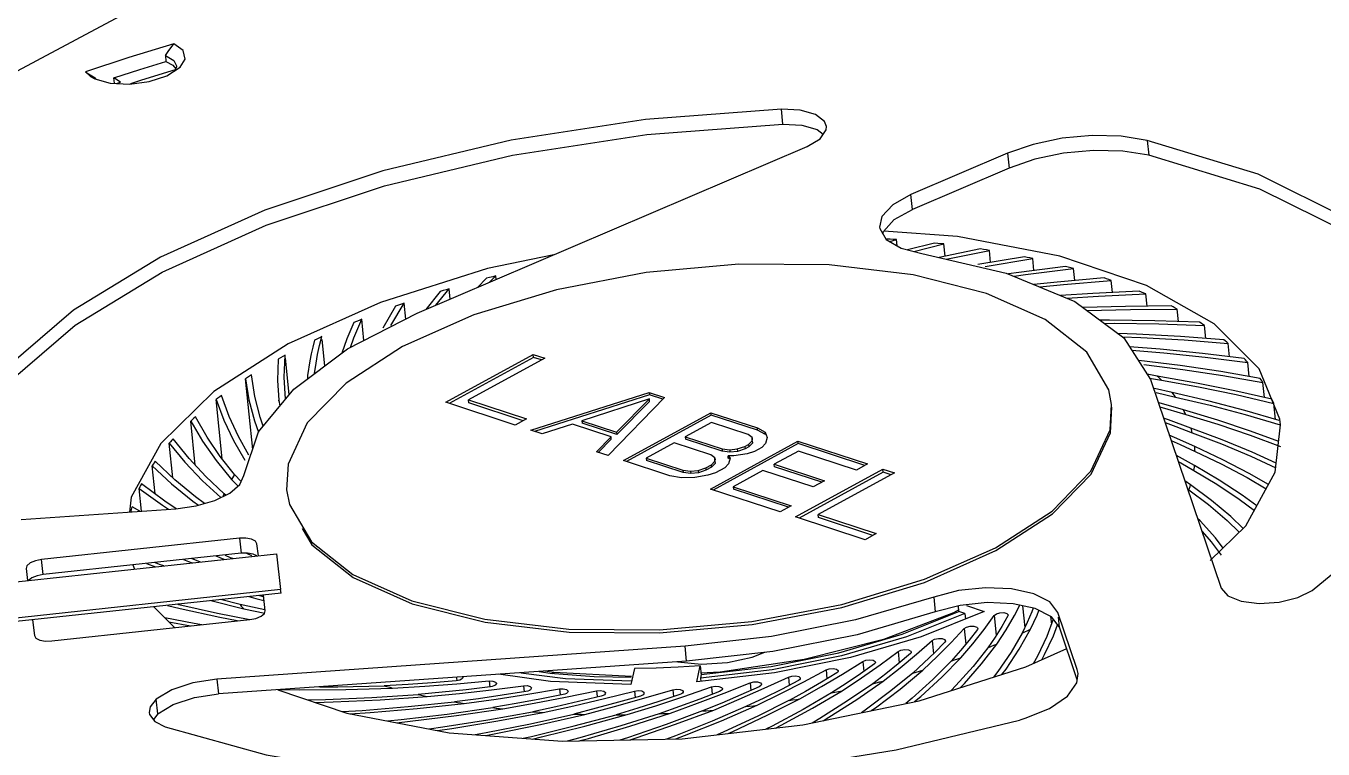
# Model space of a CAD drawing. Header units: millimetres. Extents: x 0 to 594, y 0 to 420.
# Drawn here: x 283.9 to 323, y 172.05 to 193.84 of the extents above; entities that cross this region are included whole.
import ezdxf

# ---------------------------------------------------------------- set-up
doc = ezdxf.new("R2010")
doc.units = ezdxf.units.MM
doc.header["$LTSCALE"] = 32.67
doc.layers.add('ASSEM_MEM', color=7, linetype='CONTINUOUS')

msp = doc.modelspace()

# ---------------------------------------------------------------- linework, layer by layer
at = {"layer": 'ASSEM_MEM', "color": 7, "linetype": 'CONTINUOUS'}
for p, q in [((275.888, 188.34), (301.32, 201.933)), ((288.357, 193.303), (287.005, 192.889)), ((287.005, 192.889), (285.695, 192.452)), ((288.106, 192.951), (288.125, 192.772)), ((288.125, 192.772), (288.329, 192.662)), ((288.557, 192.592), (288.708, 192.838)), ((285.695, 192.452), (285.85, 192.313)), ((288.154, 192.335), (288.557, 192.592)), ((288.329, 192.662), (288.421, 192.551)), ((285.85, 192.313), (285.978, 192.245)), ((285.891, 192.334), (285.989, 192.275)), ((285.978, 192.245), (286.444, 192.116)), ((286.021, 192.233), (285.989, 192.275)), ((286.444, 192.116), (287.022, 192.089)), ((286.753, 192.145), (286.555, 192.28)), ((286.573, 192.11), (286.555, 192.28)), ((286.638, 192.107), (286.753, 192.145)), ((307.243, 191.301), (306.673, 191.332)), ((306.719, 190.883), (306.673, 191.332)), ((306.719, 190.883), (307.289, 190.853)), ((307.289, 190.853), (307.747, 190.723)), ((307.452, 190.211), (307.84, 190.442)), ((307.747, 190.723), (307.936, 190.579)), ((295.7, 185.184), (307.452, 190.211)), ((313.492, 190.006), (310.577, 188.759)), ((313.492, 190.006), (313.538, 189.557)), ((321.044, 189.371), (317.703, 190.392)), ((317.703, 190.392), (317.749, 189.944)), ((313.538, 189.557), (310.623, 188.31)), ((310.623, 188.31), (310.577, 188.759)), ((310.076, 188.003), (310.623, 188.31)), ((309.63, 187.777), (309.636, 187.735)), ((309.636, 187.735), (309.836, 187.407)), ((309.75, 187.65), (310.076, 188.003)), ((311.98, 187.492), (309.759, 187.66)), ((309.733, 187.576), (309.75, 187.65)), ((309.945, 187.343), (310.142, 187.4)), ((310.161, 187.217), (310.142, 187.4)), ((311.292, 187.299), (310.472, 187.096)), ((310.664, 187.046), (311.571, 187.269)), ((311.609, 186.9), (311.571, 187.269)), ((315.066, 186.905), (311.98, 187.492)), ((299.815, 186.944), (297.814, 186.527)), ((310.909, 186.982), (313.452, 186.395)), ((312.676, 187.12), (311.426, 186.863)), ((311.641, 186.813), (312.943, 187.078)), ((313.996, 186.884), (312.597, 186.652)), ((312.981, 186.715), (312.943, 187.078)), ((317.682, 186.018), (315.066, 186.905)), ((297.814, 186.527), (294.595, 185.511)), ((312.815, 186.596), (314.248, 186.83)), ((315.239, 186.591), (313.829, 186.413)), ((314.032, 186.348), (315.476, 186.527)), ((314.285, 186.47), (314.248, 186.83)), ((315.513, 186.167), (315.476, 186.527)), ((297.785, 186.235), (297.515, 185.961)), ((297.879, 186.26), (297.785, 186.235)), ((297.876, 186.115), (298.068, 186.308)), ((298.079, 186.202), (298.068, 186.308)), ((313.452, 186.395), (315.522, 185.532)), ((313.829, 186.413), (313.518, 186.368)), ((313.685, 186.298), (314.032, 186.348)), ((315.172, 186.047), (316.617, 186.17)), ((316.654, 185.808), (316.617, 186.17)), ((296.384, 185.837), (295.959, 185.295)), ((296.262, 185.425), (296.657, 185.92)), ((296.689, 185.607), (296.657, 185.92)), ((299.895, 185.89), (297.402, 185.135)), ((314.628, 184.99), (312.855, 185.781)), ((314.463, 185.974), (315.172, 186.047)), ((316.228, 185.697), (317.661, 185.763)), ((317.699, 185.396), (317.661, 185.763)), ((319.713, 184.868), (317.682, 186.018)), ((294.595, 185.511), (291.812, 184.261)), ((295.047, 185.391), (294.657, 184.736)), ((294.899, 184.812), (295.306, 185.483)), ((295.355, 185.008), (295.306, 185.483)), ((315.275, 185.635), (316.228, 185.697)), ((315.522, 185.532), (316.997, 184.44)), ((293.594, 184.108), (295.7, 185.184)), ((293.786, 184.439), (294.026, 185.001)), ((294.092, 184.362), (294.026, 185.001)), ((297.402, 185.135), (295.256, 184.183)), ((315.876, 184.006), (314.628, 184.99)), ((315.881, 185.266), (317.191, 185.3)), ((317.191, 185.3), (318.602, 185.309)), ((318.64, 184.933), (318.602, 185.309)), ((317.379, 184.554), (316.817, 184.573)), ((318.053, 184.859), (319.43, 184.811)), ((319.47, 184.424), (319.43, 184.811)), ((321.071, 183.506), (319.713, 184.868)), ((291.812, 184.261), (289.572, 182.826)), ((292.696, 183.94), (292.756, 184.207)), ((292.756, 184.207), (292.826, 184.478)), ((292.917, 183.601), (292.835, 184.394)), ((295.256, 184.183), (293.556, 183.079)), ((293.685, 184.154), (293.786, 184.439)), ((316.997, 184.44), (317.797, 183.183)), ((318.092, 184.096), (317.169, 184.168)), ((318.809, 184.378), (320.141, 184.274)), ((320.183, 183.871), (320.141, 184.274)), ((291.689, 183.254), (291.717, 183.918)), ((291.84, 182.732), (291.727, 183.826)), ((291.974, 182.896), (293.594, 184.108)), ((292.647, 183.678), (292.696, 183.94)), ((296.555, 182.502), (299.191, 183.944)), ((299.2, 183.854), (296.663, 182.466)), ((299.541, 183.83), (297.241, 182.571)), ((299.191, 183.944), (299.541, 183.83)), ((299.2, 183.854), (299.191, 183.944)), ((299.442, 183.775), (299.2, 183.854)), ((316.539, 182.879), (315.876, 184.006)), ((318.697, 183.604), (317.448, 183.76)), ((319.451, 183.86), (320.728, 183.701)), ((292.603, 183.366), (292.647, 183.678)), ((320.772, 183.277), (320.728, 183.701)), ((321.696, 181.992), (321.071, 183.506)), ((290.739, 181.079), (290.519, 183.204)), ((291.724, 182.59), (291.689, 183.254)), ((293.556, 183.079), (292.385, 181.876)), ((318.004, 183.29), (317.694, 183.344)), ((317.766, 183.23), (318.13, 183.164)), ((317.797, 183.183), (319.933, 176.898)), ((319.19, 183.081), (318.004, 183.29)), ((319.975, 183.31), (321.187, 183.098)), ((321.234, 182.646), (321.187, 183.098)), ((289.572, 182.826), (287.967, 181.263)), ((289.822, 180.793), (289.637, 182.579)), ((290.918, 181.605), (291.974, 182.896)), ((299.118, 181.662), (302.687, 182.798)), ((302.694, 182.727), (299.233, 181.624)), ((302.695, 182.599), (300.656, 181.943)), ((303.153, 182.646), (301.448, 180.898)), ((301.705, 181.599), (302.695, 182.599)), ((302.687, 182.798), (303.153, 182.646)), ((302.687, 182.798), (302.694, 182.727)), ((303.101, 182.593), (302.694, 182.727)), ((302.703, 182.528), (302.695, 182.599)), ((316.627, 182.438), (316.539, 182.879)), ((318.453, 182.791), (317.917, 182.915)), ((317.968, 182.798), (318.551, 182.659)), ((319.567, 182.532), (318.453, 182.791)), ((320.376, 182.732), (321.515, 182.468)), ((291.528, 182.531), (291.526, 182.559)), ((291.526, 182.559), (291.553, 182.381)), ((298.652, 181.814), (296.555, 182.502)), ((297.241, 182.571), (298.988, 181.999)), ((297.25, 182.482), (297.241, 182.571)), ((298.889, 181.944), (297.25, 182.482)), ((302.703, 182.528), (301.712, 181.527)), ((301.914, 180.745), (304.551, 182.187)), ((304.551, 182.187), (305.949, 181.729)), ((304.558, 182.116), (304.551, 182.187)), ((318.075, 182.364), (318.319, 182.294)), ((318.319, 182.294), (318.862, 182.13)), ((319.825, 181.96), (318.792, 182.268)), ((321.565, 181.981), (321.515, 182.468)), ((289.008, 180.608), (288.871, 181.931)), ((290.791, 181.941), (290.915, 181.598)), ((292.385, 181.876), (291.806, 180.637)), ((298.988, 181.999), (298.652, 181.814)), ((300.374, 181.839), (299.467, 181.547)), ((301.539, 181.457), (300.374, 181.839)), ((300.656, 181.943), (301.705, 181.599)), ((300.656, 181.943), (300.664, 181.871)), ((301.712, 181.527), (300.664, 181.871)), ((304.558, 182.116), (302.001, 180.717)), ((304.564, 181.889), (303.778, 181.459)), ((305.956, 181.657), (304.558, 182.116)), ((305.671, 181.526), (304.564, 181.889)), ((318.237, 181.886), (318.56, 181.77)), ((320.652, 182.13), (321.707, 181.816)), ((321.561, 180.391), (321.719, 181.819)), ((321.719, 181.819), (321.696, 181.992)), ((290.473, 180.295), (290.918, 181.605)), ((299.467, 181.547), (299.118, 181.662)), ((301.099, 181.012), (301.539, 181.457)), ((301.546, 181.385), (301.539, 181.457)), ((301.705, 181.599), (301.712, 181.527)), ((303.778, 181.459), (304.885, 181.096)), ((303.778, 181.459), (303.786, 181.387)), ((305.789, 181.438), (305.671, 181.526)), ((305.789, 181.438), (305.797, 181.366)), ((305.794, 181.338), (305.789, 181.438)), ((305.949, 181.729), (306.184, 181.603)), ((305.956, 181.657), (305.949, 181.729)), ((306.192, 181.531), (305.956, 181.657)), ((306.184, 181.603), (306.249, 181.435)), ((306.192, 181.531), (306.184, 181.603)), ((306.249, 181.435), (306.199, 181.255)), ((318.56, 181.77), (319.058, 181.582)), ((319.962, 181.371), (319.019, 181.724)), ((320.801, 181.51), (321.72, 181.165)), ((287.967, 181.263), (287.077, 179.646)), ((288.333, 180.222), (288.225, 181.265)), ((290.157, 181.351), (290.504, 180.754)), ((301.448, 180.898), (301.099, 181.012)), ((301.546, 181.385), (301.158, 180.993)), ((303.442, 181.275), (302.6, 180.815)), ((304.549, 180.912), (303.442, 181.275)), ((304.893, 181.025), (303.786, 181.387)), ((304.536, 179.886), (307.172, 181.328)), ((307.18, 181.256), (304.622, 179.857)), ((304.885, 181.096), (305.116, 181.07)), ((304.885, 181.096), (304.893, 181.025)), ((305.124, 180.998), (304.893, 181.025)), ((305.116, 181.07), (305.345, 181.093)), ((305.116, 181.07), (305.124, 180.998)), ((305.352, 181.021), (305.124, 180.998)), ((305.345, 181.093), (305.571, 181.166)), ((305.345, 181.093), (305.352, 181.021)), ((305.579, 181.094), (305.352, 181.021)), ((305.571, 181.166), (305.684, 181.227)), ((305.571, 181.166), (305.579, 181.094)), ((305.691, 181.156), (305.579, 181.094)), ((305.859, 181.018), (305.638, 180.948)), ((305.684, 181.227), (305.794, 181.338)), ((305.684, 181.227), (305.691, 181.156)), ((305.801, 181.267), (305.691, 181.156)), ((305.794, 181.338), (305.801, 181.267)), ((306.084, 181.141), (305.86, 181.018)), ((306.199, 181.255), (306.085, 181.14)), ((307.185, 181.03), (306.456, 180.631)), ((307.172, 181.328), (309.27, 180.641)), ((307.18, 181.256), (307.172, 181.328)), ((309.19, 180.597), (307.18, 181.256)), ((308.933, 180.457), (307.185, 181.03)), ((318.42, 181.35), (318.691, 181.229)), ((318.691, 181.229), (319.14, 181.018)), ((319.977, 180.769), (319.13, 181.165)), ((289.634, 180.748), (290.101, 180.177)), ((291.806, 180.637), (291.76, 179.865)), ((303.312, 180.287), (301.914, 180.745)), ((302.6, 180.815), (303.707, 180.452)), ((302.6, 180.815), (302.608, 180.743)), ((303.715, 180.38), (302.608, 180.743)), ((304.667, 180.824), (304.549, 180.912)), ((304.562, 180.614), (304.672, 180.725)), ((304.679, 180.653), (304.569, 180.542)), ((304.667, 180.824), (304.675, 180.752)), ((304.672, 180.725), (304.667, 180.824)), ((304.672, 180.725), (304.679, 180.653)), ((305.077, 180.641), (304.967, 180.53)), ((305.239, 180.882), (305.067, 180.89)), ((305.067, 180.89), (305.127, 180.821)), ((305.074, 180.818), (305.067, 180.89)), ((305.096, 180.793), (305.074, 180.818)), ((305.127, 180.821), (305.077, 180.641)), ((305.638, 180.948), (305.239, 180.882)), ((306.456, 180.631), (307.971, 180.134)), ((306.463, 180.559), (306.456, 180.631)), ((309.27, 180.641), (308.933, 180.457)), ((318.635, 180.717), (318.709, 180.676)), ((318.709, 180.676), (319.106, 180.445)), ((287.706, 180.588), (288.295, 180.047)), ((287.794, 179.738), (287.706, 180.588)), ((290.392, 180.113), (290.194, 180.327)), ((303.66, 180.222), (303.312, 180.287)), ((304.061, 180.238), (303.66, 180.222)), ((303.707, 180.452), (303.938, 180.425)), ((303.707, 180.452), (303.715, 180.38)), ((303.945, 180.354), (303.715, 180.38)), ((303.938, 180.425), (304.167, 180.448)), ((303.938, 180.425), (303.945, 180.354)), ((304.174, 180.377), (303.945, 180.354)), ((304.46, 180.303), (304.061, 180.238)), ((304.167, 180.448), (304.393, 180.521)), ((304.167, 180.448), (304.174, 180.377)), ((304.401, 180.45), (304.174, 180.377)), ((304.393, 180.521), (304.562, 180.614)), ((304.393, 180.521), (304.401, 180.45)), ((304.569, 180.542), (304.401, 180.45)), ((304.687, 180.376), (304.46, 180.303)), ((304.569, 180.542), (304.562, 180.614)), ((304.967, 180.53), (304.687, 180.376)), ((306.119, 180.446), (305.222, 179.955)), ((307.634, 179.95), (306.119, 180.446)), ((307.891, 180.091), (306.463, 180.559)), ((307.099, 179.046), (309.736, 180.488)), ((309.745, 180.398), (307.207, 179.01)), ((310.085, 180.373), (307.785, 179.115)), ((309.736, 180.488), (310.085, 180.373)), ((309.745, 180.398), (309.736, 180.488)), ((309.986, 180.319), (309.745, 180.398)), ((314.831, 179.223), (316.003, 180.426)), ((314.844, 179.136), (316.013, 180.339)), ((319.869, 180.157), (319.126, 180.593)), ((320.672, 178.774), (321.561, 180.391)), ((287.317, 179.905), (288.017, 179.398)), ((287.388, 179.22), (287.317, 179.905)), ((288.093, 179.518), (287.384, 180.04)), ((288.295, 180.047), (288.938, 179.522)), ((290.131, 180.227), (290.101, 180.177)), ((290.101, 180.177), (290.296, 179.974)), ((291.76, 179.865), (291.849, 179.423)), ((306.633, 179.198), (304.536, 179.886)), ((305.222, 179.955), (306.97, 179.383)), ((305.222, 179.955), (305.229, 179.884)), ((306.89, 179.339), (305.229, 179.884)), ((307.971, 180.134), (307.634, 179.95)), ((319.006, 180.014), (318.832, 180.138)), ((319.64, 179.543), (319.006, 180.014)), ((287.077, 179.646), (287.027, 179.194)), ((288.432, 179.294), (288.093, 179.518)), ((288.938, 179.522), (289.107, 179.398)), ((289.285, 179.449), (289.018, 179.647)), ((289.928, 179.701), (289.874, 179.746)), ((283.756, 178.964), (288.421, 179.292)), ((287.061, 179.22), (287.097, 179.199)), ((287.337, 179.216), (287.101, 179.355)), ((288.017, 179.398), (288.203, 179.277)), ((291.849, 179.423), (292.511, 178.296)), ((306.97, 179.383), (306.633, 179.198)), ((307.785, 179.115), (309.533, 178.542)), ((307.794, 179.026), (307.785, 179.115)), ((313.131, 178.119), (314.831, 179.223)), ((313.14, 178.03), (314.844, 179.136)), ((292.231, 178.699), (292.521, 178.206)), ((309.196, 178.358), (307.099, 179.046)), ((309.434, 178.488), (307.794, 179.026)), ((319.6, 177.73), (320.672, 178.774)), ((290.343, 178.401), (284.378, 177.76)), ((290.343, 178.401), (290.39, 177.953)), ((292.511, 178.296), (293.76, 177.313)), ((309.533, 178.542), (309.196, 178.358)), ((319.354, 178.603), (319.625, 178.295)), ((319.625, 178.295), (319.925, 177.896)), ((280.341, 176.738), (291.451, 177.932)), ((290.39, 177.953), (284.424, 177.312)), ((290.073, 177.818), (289.917, 177.884)), ((290.549, 177.956), (290.699, 177.885)), ((290.913, 177.874), (290.867, 178.24)), ((291.451, 177.932), (291.581, 176.858)), ((292.521, 178.206), (293.77, 177.223)), ((284.378, 177.76), (284.193, 177.724)), ((284.424, 177.312), (284.378, 177.76)), ((287.125, 177.602), (287.178, 177.473)), ((287.534, 177.646), (287.808, 177.541)), ((289.166, 177.687), (288.897, 177.792)), ((289.624, 177.873), (289.866, 177.774)), ((290.14, 177.791), (290.073, 177.818)), ((283.908, 177.492), (283.953, 177.127)), ((291.581, 176.858), (280.47, 175.664)), ((291.592, 176.75), (280.483, 175.556)), ((291.592, 176.75), (291.581, 176.858)), ((287.759, 176.338), (288.387, 175.709)), ((289.476, 176.523), (290.471, 176.276)), ((290.358, 176.405), (289.77, 176.554)), ((290.96, 176.279), (290.358, 176.405)), ((290.618, 176.645), (290.837, 176.588)), ((290.837, 176.588), (291.071, 176.531)), ((291.057, 176.643), (290.92, 176.678)), ((291.119, 176.22), (291.06, 176.693)), ((311.264, 176.632), (311.31, 176.184)), ((312.026, 176.193), (312.008, 176.363)), ((312.256, 176.374), (312.787, 176.194)), ((313.943, 176.368), (314.01, 175.713)), ((284.1, 175.945), (284.159, 175.472)), ((284.683, 175.311), (290.649, 175.952)), ((290.471, 176.276), (291.104, 176.147)), ((291.106, 176.25), (290.96, 176.279)), ((291.093, 176.136), (291.119, 176.22)), ((297.739, 175.963), (300.27, 175.664)), ((311.86, 176.157), (309.75, 175.357)), ((310.312, 175.509), (312.026, 176.193)), ((312.205, 176.132), (310.446, 175.429)), ((312.003, 176.235), (311.86, 176.157)), ((312.205, 176.132), (312.026, 176.193)), ((312.205, 176.132), (312.222, 175.967)), ((313.09, 176.081), (313.151, 175.488)), ((313.507, 176.091), (313.503, 176.069)), ((314.182, 175.66), (314.38, 176.091)), ((314.38, 176.091), (314.434, 176.229)), ((314.868, 175.963), (314.671, 175.442)), ((314.786, 176.049), (314.81, 175.811)), ((315.591, 174.452), (315.007, 176.17)), ((315.054, 175.721), (315.022, 176.025)), ((288.21, 175.886), (288.867, 175.761)), ((297.747, 175.873), (300.277, 175.575)), ((312.183, 175.684), (312.232, 175.212)), ((313.167, 175.215), (313.448, 175.644)), ((313.927, 175.542), (313.596, 174.974)), ((313.842, 175.058), (314.182, 175.66)), ((314.871, 175.46), (314.997, 175.794)), ((315.593, 174.136), (315.054, 175.721)), ((303.77, 175.152), (289.661, 174.16)), ((303.817, 174.704), (303.77, 175.152)), ((310.446, 175.429), (308.487, 174.859)), ((311.214, 175.319), (311.255, 174.924)), ((311.602, 175.274), (311.294, 174.961)), ((312.083, 174.804), (312.445, 175.227)), ((312.707, 174.618), (313.167, 175.215)), ((308.487, 174.859), (306.394, 174.439)), ((310.192, 174.988), (310.228, 174.647)), ((310.563, 174.927), (310.198, 174.622)), ((310.939, 174.431), (311.379, 174.846)), ((311.506, 174.218), (312.083, 174.804)), ((312.894, 175.105), (312.45, 174.542)), ((313.444, 174.459), (313.842, 175.058)), ((314.043, 174.526), (315.272, 175.078)), ((303.817, 174.704), (289.707, 173.712)), ((299.376, 174.391), (299.765, 174.333)), ((299.814, 174.358), (299.541, 174.403)), ((302.246, 174.48), (302.14, 173.994)), ((303.547, 174.678), (304.268, 174.607)), ((304.228, 174.563), (303.565, 174.518)), ((304.123, 174.076), (304.228, 174.563)), ((304.228, 174.563), (304.256, 174.294)), ((306.394, 174.439), (304.232, 174.183)), ((304.256, 174.294), (306.361, 174.544)), ((308.02, 174.438), (308.048, 174.167)), ((308.385, 174.423), (308.389, 174.409)), ((309.475, 174.616), (309.056, 174.323)), ((309.125, 174.693), (309.156, 174.393)), ((309.498, 174.694), (309.507, 174.672)), ((309.743, 174.099), (310.257, 174.502)), ((310.25, 173.86), (310.939, 174.431)), ((310.824, 173.51), (314.043, 174.526)), ((311.793, 174.704), (311.239, 174.151)), ((312.19, 174.027), (312.707, 174.618)), ((313.32, 174.297), (313.444, 174.459)), ((315.619, 174.329), (315.591, 174.452)), ((289.661, 174.16), (289.707, 173.712)), ((295.421, 174.002), (294.697, 173.961)), ((296.885, 174.2), (296.895, 174.107)), ((297.864, 174.105), (297.884, 173.92)), ((299.714, 174.087), (298.149, 174.305)), ((298.82, 174.352), (300.162, 174.179)), ((302.14, 173.994), (299.714, 174.087)), ((299.831, 174.326), (299.765, 174.333)), ((302.153, 174.242), (299.814, 174.358)), ((300.162, 174.179), (302.145, 174.104)), ((306.468, 174.349), (304.123, 174.076)), ((304.256, 174.294), (304.232, 174.183)), ((304.232, 174.183), (304.242, 174.089)), ((305.733, 174.05), (305.757, 173.819)), ((306.074, 174.008), (306.074, 174.007)), ((307.188, 174.116), (306.672, 173.851)), ((306.886, 174.223), (306.912, 173.974)), ((307.241, 174.194), (307.242, 174.187)), ((308.347, 174.346), (307.878, 174.065)), ((308.505, 173.811), (309.09, 174.198)), ((309.427, 174.021), (308.667, 173.501)), ((308.947, 173.548), (309.743, 174.099)), ((310.635, 174.342), (309.975, 173.803)), ((310.875, 173.639), (311.506, 174.218)), ((312.069, 173.903), (312.19, 174.027)), ((315.581, 174.051), (315.619, 174.329)), ((291.493, 173.837), (293.573, 173.132)), ((293.543, 173.849), (294.955, 173.887)), ((294.329, 173.606), (295.724, 173.693)), ((294.583, 173.538), (296, 173.632)), ((294.955, 173.887), (295.924, 173.948)), ((296.45, 173.763), (295.724, 173.693)), ((296.001, 173.632), (296.97, 173.729)), ((298.904, 173.961), (298.923, 173.778)), ((299.141, 173.892), (299.115, 173.841)), ((299.986, 173.862), (300.005, 173.681)), ((300.242, 173.796), (300.224, 173.753)), ((301.103, 173.808), (301.121, 173.632)), ((301.337, 173.574), (302.244, 173.8)), ((301.377, 173.745), (301.366, 173.711)), ((302.423, 173.646), (301.762, 173.46)), ((302.244, 173.8), (302.265, 173.602)), ((302.529, 173.581), (303.403, 173.838)), ((302.536, 173.741), (302.531, 173.715)), ((302.889, 173.357), (303.736, 173.635)), ((303.615, 173.694), (302.983, 173.486)), ((303.403, 173.838), (303.425, 173.632)), ((303.712, 173.784), (303.71, 173.767)), ((303.736, 173.635), (304.569, 173.922)), ((304.813, 173.79), (304.215, 173.56)), ((304.569, 173.922), (304.592, 173.705)), ((304.894, 173.873), (304.894, 173.864)), ((306.007, 173.931), (305.447, 173.682)), ((305.941, 173.374), (306.654, 173.721)), ((307.234, 173.569), (307.886, 173.937)), ((308.18, 173.744), (307.325, 173.248)), ((307.609, 173.283), (308.505, 173.811)), ((309.509, 173.298), (310.25, 173.86)), ((310.686, 173.481), (310.875, 173.639)), ((287.875, 173.109), (287.829, 173.558)), ((294.284, 173.154), (295.7, 173.276)), ((295.7, 173.276), (297.111, 173.424)), ((296.598, 173.108), (297.973, 173.3)), ((297.54, 173.569), (296.819, 173.473)), ((296.884, 173.063), (298.279, 173.264)), ((297.111, 173.424), (298.074, 173.558)), ((298.683, 173.424), (297.973, 173.3)), ((298.279, 173.264), (299.227, 173.434)), ((299.871, 173.327), (299.177, 173.178)), ((299.494, 173.155), (300.42, 173.359)), ((300.42, 173.359), (301.337, 173.574)), ((302.028, 173.089), (302.889, 173.357)), ((304.298, 173.199), (303.203, 172.796)), ((303.328, 173.133), (304.145, 173.43)), ((303.483, 172.798), (304.636, 173.228)), ((305.605, 173.331), (304.583, 172.894)), ((304.636, 173.228), (305.403, 173.552)), ((304.866, 172.907), (305.941, 173.374)), ((306.902, 173.514), (305.96, 173.045)), ((306.245, 173.07), (307.234, 173.569)), ((306.667, 172.77), (307.609, 173.283)), ((307.321, 172.779), (310.824, 173.51)), ((308.103, 173.008), (308.947, 173.548)), ((309.381, 173.209), (309.509, 173.298)), ((287.617, 173.156), (287.631, 173.092)), ((287.631, 173.092), (287.79, 172.883)), ((287.875, 173.109), (287.744, 172.943)), ((287.79, 172.883), (288.099, 172.723)), ((293.573, 173.132), (296.659, 172.545)), ((293.669, 173.113), (294.284, 173.154)), ((294.8, 172.898), (295.214, 172.941)), ((295.076, 172.846), (295.48, 172.888)), ((295.214, 172.941), (296.598, 173.108)), ((295.48, 172.888), (296.884, 173.063)), ((296.465, 172.717), (297.828, 172.935)), ((296.745, 172.676), (298.127, 172.903)), ((297.828, 172.935), (299.176, 173.178)), ((298.127, 172.903), (299.494, 173.154)), ((299.109, 172.815), (300.421, 173.106)), ((299.418, 172.795), (300.747, 173.096)), ((300.431, 172.749), (301.696, 173.086)), ((300.749, 172.742), (302.028, 173.089)), ((302.992, 173.117), (301.833, 172.752)), ((302.107, 172.743), (303.328, 173.133)), ((303.753, 172.459), (304.866, 172.907)), ((305.213, 172.586), (306.245, 173.07)), ((307.932, 172.907), (308.103, 173.008)), ((296.059, 172.659), (296.465, 172.717)), ((296.305, 172.613), (296.745, 172.676)), ((296.659, 172.545), (300.08, 172.286)), ((297.761, 172.462), (298.07, 172.519)), ((298.07, 172.519), (299.418, 172.795)), ((298.886, 172.377), (299.143, 172.434)), ((299.143, 172.434), (300.431, 172.749)), ((299.168, 172.355), (299.444, 172.418)), ((299.444, 172.418), (300.749, 172.742)), ((301.833, 172.752), (300.598, 172.392)), ((300.857, 172.374), (302.107, 172.743)), ((303.203, 172.796), (302.031, 172.395)), ((302.297, 172.388), (303.483, 172.798)), ((303.492, 172.361), (303.753, 172.459)), ((303.687, 172.365), (307.321, 172.779)), ((305.066, 172.522), (305.213, 172.586)), ((306.501, 172.686), (306.667, 172.77)), ((300.08, 172.286), (303.687, 172.365)), ((300.598, 172.392), (300.215, 172.289)), ((300.573, 172.297), (300.857, 172.374)), ((302.031, 172.395), (301.808, 172.324)), ((302.119, 172.331), (302.297, 172.388))]:
    msp.add_line(p, q, dxfattribs=at)
for points in [[(288.106, 192.951), (288.19, 193.068), (288.357, 193.303)], [(288.708, 192.838), (288.645, 193.095), (288.357, 193.303)], [(286.555, 192.28), (287.335, 192.531), (288.125, 192.772)], [(288.106, 192.951), (288.358, 192.798), (288.443, 192.632)], [(285.695, 192.452), (285.793, 192.393), (285.891, 192.334)], [(288.405, 192.516), (287.384, 192.201), (287.056, 192.093)], [(288.443, 192.632), (288.444, 192.603), (288.392, 192.486)], [(287.022, 192.089), (287.623, 192.165), (288.154, 192.335)], [(306.673, 191.332), (302.573, 191.021), (298.526, 190.395), (294.66, 189.473), (291.101, 188.286), (287.961, 186.871), (285.342, 185.274), (283.328, 183.545), (281.983, 181.741), (281.35, 179.92)], [(308.033, 190.813), (307.975, 190.962), (307.701, 191.171), (307.243, 191.301)], [(281.432, 179.575), (282.029, 181.293), (283.374, 183.097), (285.389, 184.825), (288.008, 186.422), (291.147, 187.837), (294.707, 189.025), (298.572, 189.946), (302.62, 190.573), (306.719, 190.883)], [(307.84, 190.442), (308.024, 190.706), (308.033, 190.813)], [(317.703, 190.392), (316.916, 190.515), (316.037, 190.536), (315.132, 190.453), (314.261, 190.271), (313.492, 190.006)], [(317.749, 189.944), (316.963, 190.066), (316.083, 190.087), (315.179, 190.004), (314.308, 189.822), (313.538, 189.557)], [(327.019, 183.54), (326.872, 184.17), (325.749, 185.977), (323.797, 187.581), (321.09, 188.922), (317.749, 189.944)], [(327.074, 183.552), (326.825, 184.619), (325.702, 186.425), (323.75, 188.03), (321.044, 189.371)], [(310.577, 188.759), (310.028, 188.45), (309.702, 188.096), (309.63, 187.777)], [(309.836, 187.407), (310.282, 187.146), (310.909, 186.982)], [(310.142, 187.4), (310.046, 187.407), (309.949, 187.413), (309.853, 187.419)], [(311.571, 187.269), (311.478, 187.279), (311.385, 187.289), (311.292, 187.299)], [(312.943, 187.078), (312.854, 187.092), (312.765, 187.107), (312.676, 187.12)], [(314.248, 186.83), (314.164, 186.848), (314.08, 186.866), (313.996, 186.884)], [(312.855, 185.781), (310.649, 186.34), (308.118, 186.638), (305.39, 186.661), (302.602, 186.408), (299.895, 185.89)], [(315.476, 186.527), (315.397, 186.548), (315.319, 186.57), (315.239, 186.591)], [(298.068, 186.308), (297.974, 186.284), (297.879, 186.26)], [(316.398, 186.245), (314.987, 186.121), (314.287, 186.047)], [(316.617, 186.17), (316.544, 186.195), (316.471, 186.22), (316.398, 186.245)], [(296.657, 185.92), (296.566, 185.892), (296.475, 185.865), (296.384, 185.837)], [(317.462, 185.848), (316.062, 185.779), (315.086, 185.714)], [(317.661, 185.763), (317.595, 185.791), (317.529, 185.82), (317.462, 185.848)], [(295.306, 185.483), (295.219, 185.452), (295.133, 185.422), (295.047, 185.391)], [(318.424, 185.403), (317.044, 185.39), (315.762, 185.354)], [(318.602, 185.309), (318.543, 185.34), (318.484, 185.372), (318.424, 185.403)], [(294.026, 185.001), (293.944, 184.968), (293.863, 184.934), (293.782, 184.901)], [(319.275, 184.913), (317.928, 184.956), (316.564, 184.973), (316.279, 184.971)], [(293.782, 184.901), (293.578, 184.414), (293.425, 183.981)], [(316.405, 184.878), (316.713, 184.879), (318.053, 184.859)], [(320.01, 184.384), (318.705, 184.481), (317.379, 184.554)], [(319.43, 184.811), (319.379, 184.846), (319.328, 184.88), (319.275, 184.913)], [(292.599, 184.37), (292.547, 184.163), (292.501, 183.956), (292.461, 183.749)], [(292.826, 184.478), (292.75, 184.442), (292.675, 184.406), (292.599, 184.37)], [(316.952, 184.473), (317.506, 184.452), (318.809, 184.378)], [(320.141, 184.274), (320.098, 184.311), (320.054, 184.347), (320.01, 184.384)], [(291.509, 183.803), (291.49, 183.155), (291.526, 182.559)], [(291.717, 183.918), (291.647, 183.88), (291.578, 183.841), (291.509, 183.803)], [(292.461, 183.749), (292.395, 183.303), (292.386, 183.204)], [(317.234, 184.067), (318.196, 183.988), (319.451, 183.86)], [(320.622, 183.818), (319.37, 183.969), (318.092, 184.096)], [(320.728, 183.701), (320.693, 183.74), (320.658, 183.779), (320.622, 183.818)], [(317.601, 183.642), (318.778, 183.491), (319.975, 183.31)], [(321.107, 183.22), (319.917, 183.424), (318.697, 183.604)], [(290.707, 183.325), (290.644, 183.285), (290.581, 183.245), (290.519, 183.204)], [(290.519, 183.204), (290.625, 182.569), (290.791, 181.941)], [(291.057, 181.776), (290.961, 182.054), (290.806, 182.673), (290.707, 183.325)], [(318.13, 183.164), (318.089, 183.206), (318.047, 183.248), (318.004, 183.29)], [(318.13, 183.164), (319.246, 182.963), (320.376, 182.732)], [(321.46, 182.594), (320.343, 182.849), (319.19, 183.081)], [(321.187, 183.098), (321.161, 183.138), (321.134, 183.179), (321.107, 183.22)], [(289.803, 182.704), (289.747, 182.663), (289.692, 182.621), (289.637, 182.579)], [(289.637, 182.579), (289.868, 181.96), (290.157, 181.351)], [(290.625, 180.902), (290.306, 181.468), (290.03, 182.069), (289.803, 182.704)], [(318.551, 182.659), (318.519, 182.703), (318.487, 182.747), (318.453, 182.791)], [(318.552, 182.658), (319.598, 182.41), (320.652, 182.13)], [(321.515, 182.468), (321.497, 182.51), (321.479, 182.552), (321.46, 182.594)], [(322.676, 176.83), (324.956, 178.705), (326.445, 180.683), (327.076, 182.68)], [(316.003, 180.426), (316.581, 181.666), (316.627, 182.438)], [(316.013, 180.339), (316.591, 181.578), (316.637, 182.348)], [(318.792, 182.268), (318.059, 182.484), (318.032, 182.491)], [(318.862, 182.13), (318.839, 182.176), (318.816, 182.222), (318.792, 182.268)], [(321.68, 181.947), (320.643, 182.251), (319.567, 182.532)], [(289.013, 182.06), (288.965, 182.017), (288.918, 181.974), (288.871, 181.931)], [(288.871, 181.931), (289.224, 181.333), (289.634, 180.748)], [(290.194, 180.327), (289.762, 180.869), (289.366, 181.447), (289.013, 182.06)], [(319.018, 181.724), (318.344, 181.973), (318.19, 182.025)], [(318.862, 182.13), (319.831, 181.836), (320.801, 181.51)], [(321.664, 181.319), (320.816, 181.632), (319.825, 181.96)], [(319.13, 181.165), (318.52, 181.443), (318.366, 181.509)], [(319.058, 181.582), (319.046, 181.629), (319.033, 181.677), (319.018, 181.724)], [(319.058, 181.581), (319.943, 181.245), (320.821, 180.875), (321.576, 180.522)], [(288.343, 181.398), (288.303, 181.354), (288.264, 181.31), (288.225, 181.265)], [(288.225, 181.265), (288.698, 180.694), (289.227, 180.137), (289.776, 179.627)], [(289.874, 179.746), (289.331, 180.26), (288.819, 180.811), (288.343, 181.398)], [(319.14, 181.018), (319.137, 181.067), (319.134, 181.116), (319.13, 181.165)], [(319.14, 181.018), (319.933, 180.641), (320.712, 180.231), (321.288, 179.893)], [(321.591, 180.661), (320.86, 180.998), (319.962, 181.371)], [(287.799, 180.723), (287.767, 180.678), (287.736, 180.633), (287.706, 180.588)], [(289.018, 179.647), (288.393, 180.166), (287.799, 180.723)], [(319.126, 180.593), (318.585, 180.9), (318.57, 180.907)], [(321.356, 180.018), (320.775, 180.354), (319.977, 180.769)], [(288.421, 179.292), (289.035, 179.377), (289.595, 179.538), (290.048, 179.76), (290.351, 180.021), (290.473, 180.295)], [(290.194, 180.327), (290.163, 180.277), (290.131, 180.227)], [(319.106, 180.445), (319.113, 180.494), (319.12, 180.544), (319.126, 180.593)], [(319.106, 180.444), (319.801, 180.03), (320.475, 179.583), (320.93, 179.244)], [(287.384, 180.04), (287.361, 179.995), (287.339, 179.95), (287.317, 179.905)], [(318.956, 179.865), (318.974, 179.915), (318.99, 179.964), (319.006, 180.014)], [(318.956, 179.864), (319.547, 179.417), (320.111, 178.936), (320.476, 178.582)], [(321.005, 179.38), (320.561, 179.705), (319.869, 180.157)], [(289.874, 179.746), (289.852, 179.696), (289.835, 179.656)], [(320.596, 178.699), (320.221, 179.056), (319.64, 179.543)], [(287.101, 179.355), (287.087, 179.31), (287.074, 179.265), (287.061, 179.22)], [(319.99, 178.109), (319.756, 178.413), (319.292, 178.929), (319.219, 179)], [(290.867, 178.24), (290.821, 178.317), (290.702, 178.376), (290.532, 178.405), (290.343, 178.401)], [(290.865, 177.869), (290.749, 177.928), (290.578, 177.957), (290.39, 177.953)], [(305.785, 175.895), (308.493, 176.412), (310.985, 177.167), (313.131, 178.119)], [(305.79, 175.805), (308.497, 176.321), (310.989, 177.075), (313.14, 178.03)], [(284.193, 177.724), (284.034, 177.659), (283.934, 177.576), (283.908, 177.492)], [(288.06, 177.568), (287.959, 177.603), (287.782, 177.672)], [(288.655, 177.766), (288.799, 177.705), (288.915, 177.66)], [(284.424, 177.312), (284.239, 177.276), (284.08, 177.211), (283.982, 177.13)], [(293.76, 177.313), (295.532, 176.522), (297.739, 175.963)], [(293.77, 177.223), (295.541, 176.432), (297.747, 175.873)], [(315.007, 176.17), (314.764, 176.485), (314.281, 176.732), (313.612, 176.879), (312.828, 176.911), (312.013, 176.825), (311.264, 176.632)], [(319.933, 176.898), (320.133, 176.669), (320.534, 176.509), (321.075, 176.442), (321.673, 176.48), (322.235, 176.617), (322.676, 176.83)], [(288.171, 176.382), (288.556, 176.287), (289.749, 176.026), (290.267, 175.927)], [(290.648, 175.95), (289.681, 176.14), (288.511, 176.401), (288.46, 176.414)], [(290.358, 176.405), (290.395, 176.362), (290.432, 176.319), (290.471, 176.276)], [(311.264, 176.632), (308.908, 175.944), (306.373, 175.443), (303.77, 175.152)], [(312.874, 176.463), (312.059, 176.376), (311.31, 176.184)], [(314.327, 176.283), (313.658, 176.431), (312.874, 176.463)], [(313.448, 175.644), (313.702, 176.074), (313.865, 176.385)], [(289.205, 175.797), (288.974, 175.836), (288.087, 176.009)], [(290.649, 175.952), (290.834, 175.988), (290.993, 176.053), (291.093, 176.136)], [(311.31, 176.184), (308.955, 175.496), (306.42, 174.995), (303.817, 174.704)], [(312.787, 176.194), (310.886, 175.429), (308.753, 174.806), (306.468, 174.349)], [(312.445, 175.227), (312.781, 175.653), (313.09, 176.081)], [(313.503, 176.069), (313.315, 175.747), (313.112, 175.426), (312.894, 175.105)], [(313.09, 176.081), (313.152, 176.127), (313.258, 176.158), (313.374, 176.162), (313.464, 176.14)], [(313.464, 176.14), (313.493, 176.119), (313.506, 176.095), (313.507, 176.091)], [(314.267, 176.297), (314.224, 176.187), (314.083, 175.865), (313.927, 175.542)], [(315.054, 175.721), (314.81, 176.037), (314.327, 176.283)], [(300.27, 175.664), (302.997, 175.641), (305.785, 175.895)], [(300.277, 175.575), (303.003, 175.552), (305.79, 175.805)], [(311.379, 174.846), (311.793, 175.264), (312.183, 175.684)], [(312.585, 175.656), (312.336, 175.337), (312.072, 175.02), (311.793, 174.704)], [(312.183, 175.684), (312.253, 175.729), (312.363, 175.756), (312.478, 175.756), (312.561, 175.729)], [(312.561, 175.729), (312.585, 175.708), (312.593, 175.687)], [(312.593, 175.687), (312.593, 175.682), (312.585, 175.656)], [(313.927, 175.542), (314.013, 175.581), (314.098, 175.621), (314.182, 175.66)], [(284.159, 175.472), (284.206, 175.395), (284.324, 175.336), (284.494, 175.307), (284.683, 175.311)], [(309.75, 175.357), (307.364, 174.75), (304.825, 174.37), (304.24, 174.339)], [(306.361, 174.544), (308.402, 174.954), (310.312, 175.509)], [(310.257, 174.502), (310.748, 174.909), (311.214, 175.319)], [(311.214, 175.319), (311.292, 175.362), (311.405, 175.385), (311.518, 175.38), (311.594, 175.35)], [(311.594, 175.35), (311.613, 175.327), (311.617, 175.313)], [(311.617, 175.313), (311.616, 175.3), (311.602, 175.274)], [(312.894, 175.105), (312.985, 175.141), (313.076, 175.178), (313.167, 175.215)], [(314.671, 175.442), (314.391, 174.851), (314.261, 174.623)], [(314.519, 174.739), (314.607, 174.896), (314.871, 175.46)], [(304.268, 174.607), (305.047, 174.655), (305.796, 174.816), (306.171, 174.967)], [(309.09, 174.198), (309.653, 174.591), (310.192, 174.988)], [(310.192, 174.988), (310.277, 175.028), (310.393, 175.047), (310.502, 175.037), (310.57, 175.004)], [(310.585, 174.974), (310.582, 174.953), (310.563, 174.927)], [(310.57, 175.004), (310.584, 174.98), (310.585, 174.974)], [(311.294, 174.961), (310.971, 174.651), (310.635, 174.342)], [(311.793, 174.704), (311.89, 174.737), (311.987, 174.77), (312.083, 174.804)], [(313.596, 174.974), (313.197, 174.385), (313.066, 174.217)], [(303.565, 174.518), (302.903, 174.491), (302.246, 174.48)], [(306.654, 173.721), (307.347, 174.076), (308.02, 174.438)], [(307.886, 173.937), (308.516, 174.312), (309.125, 174.693)], [(308.02, 174.438), (308.116, 174.471), (308.234, 174.482), (308.334, 174.463), (308.385, 174.423)], [(308.389, 174.409), (308.389, 174.398), (308.376, 174.371), (308.347, 174.346)], [(309.125, 174.693), (309.216, 174.73), (309.333, 174.745), (309.438, 174.731), (309.498, 174.694)], [(310.198, 174.622), (309.819, 174.32), (309.427, 174.021)], [(309.507, 174.672), (309.507, 174.669), (309.499, 174.642), (309.475, 174.616)], [(310.635, 174.342), (310.737, 174.371), (310.838, 174.401), (310.939, 174.431)], [(312.45, 174.542), (311.934, 173.962), (311.787, 173.814)], [(289.661, 174.16), (288.937, 174.051), (288.299, 173.841), (287.829, 173.558)], [(296.871, 174.105), (296.146, 174.05), (295.421, 174.002)], [(295.924, 173.948), (296.894, 174.02), (297.865, 174.105)], [(297.028, 174.153), (296.984, 174.131), (296.93, 174.115), (296.871, 174.105)], [(297.075, 174.22), (297.073, 174.202), (297.028, 174.153)], [(297.865, 174.105), (297.974, 174.102), (298.057, 174.072), (298.083, 174.034)], [(298.083, 174.034), (298.082, 174.024), (298.046, 173.974)], [(299.831, 174.326), (301.032, 174.238), (302.145, 174.214)], [(304.145, 173.43), (304.947, 173.736), (305.733, 174.05)], [(305.403, 173.552), (306.154, 173.883), (306.886, 174.223)], [(305.733, 174.05), (305.838, 174.077), (305.954, 174.078), (306.041, 174.051), (306.074, 174.008)], [(306.074, 174.007), (306.068, 173.98), (306.044, 173.954), (306.007, 173.931)], [(306.886, 174.223), (306.988, 174.253), (307.105, 174.259), (307.199, 174.236), (307.241, 174.194)], [(307.878, 174.065), (307.396, 173.787), (306.903, 173.514)], [(307.242, 174.187), (307.24, 174.168), (307.221, 174.141), (307.188, 174.116)], [(309.056, 174.323), (308.624, 174.032), (308.18, 173.744)], [(309.427, 174.021), (309.533, 174.047), (309.638, 174.073), (309.743, 174.099)], [(311.239, 174.151), (310.611, 173.583), (310.42, 173.425)], [(314.018, 172.978), (314.754, 173.277), (315.293, 173.646), (315.581, 174.051)], [(287.875, 173.109), (288.345, 173.393), (288.984, 173.603), (289.707, 173.712)], [(291.585, 173.844), (292.137, 173.837), (293.543, 173.849)], [(292.392, 173.532), (292.935, 173.546), (294.329, 173.606)], [(292.748, 173.925), (293.308, 173.928), (294.697, 173.961)], [(294.697, 173.961), (294.783, 173.936), (294.869, 173.912), (294.955, 173.887)], [(295.724, 173.693), (295.816, 173.673), (295.908, 173.652), (296.001, 173.632)], [(297.898, 173.922), (297.174, 173.839), (296.45, 173.763)], [(296.97, 173.729), (297.938, 173.839), (298.904, 173.961)], [(298.975, 173.783), (298.259, 173.673), (297.54, 173.569)], [(298.046, 173.974), (298.007, 173.952), (297.955, 173.933), (297.898, 173.922)], [(298.074, 173.558), (299.032, 173.704), (299.986, 173.862)], [(300.094, 173.691), (299.391, 173.554), (298.683, 173.424)], [(298.904, 173.961), (299.016, 173.963), (299.105, 173.937), (299.141, 173.892)], [(299.115, 173.841), (299.079, 173.817), (299.03, 173.797), (298.975, 173.783)], [(299.227, 173.434), (300.168, 173.616), (301.103, 173.808)], [(301.246, 173.645), (300.561, 173.483), (299.871, 173.327)], [(299.986, 173.862), (300.099, 173.868), (300.195, 173.846), (300.241, 173.803), (300.242, 173.796)], [(300.224, 173.753), (300.193, 173.728), (300.147, 173.706), (300.094, 173.691)], [(301.103, 173.808), (301.216, 173.819), (301.317, 173.801), (301.372, 173.761), (301.377, 173.745)], [(301.366, 173.711), (301.339, 173.685), (301.297, 173.662), (301.246, 173.645)], [(302.244, 173.8), (302.357, 173.815), (302.463, 173.802), (302.527, 173.765), (302.536, 173.741)], [(302.531, 173.715), (302.509, 173.689), (302.471, 173.665), (302.423, 173.646)], [(303.403, 173.838), (303.514, 173.857), (303.624, 173.849), (303.696, 173.815), (303.712, 173.784)], [(303.71, 173.767), (303.693, 173.74), (303.66, 173.715), (303.615, 173.694)], [(305.447, 173.682), (304.878, 173.438), (304.298, 173.199)], [(304.569, 173.922), (304.677, 173.945), (304.791, 173.941), (304.871, 173.91), (304.894, 173.873)], [(304.894, 173.864), (304.882, 173.838), (304.854, 173.812), (304.813, 173.79)], [(306.672, 173.851), (306.144, 173.589), (305.605, 173.332)], [(308.18, 173.744), (308.288, 173.766), (308.397, 173.788), (308.505, 173.811)], [(309.975, 173.803), (309.24, 173.252), (309.088, 173.148)], [(287.829, 173.558), (287.646, 173.326), (287.617, 173.156)], [(292.617, 173.456), (293.166, 173.471), (294.583, 173.538)], [(293.431, 173.179), (294.034, 173.218), (295.428, 173.332), (296.819, 173.473)], [(296.819, 173.473), (296.916, 173.456), (297.014, 173.44), (297.111, 173.424)], [(297.973, 173.3), (298.075, 173.288), (298.177, 173.276), (298.279, 173.264)], [(301.762, 173.46), (301.094, 173.28), (300.421, 173.106)], [(300.747, 173.096), (301.644, 173.333), (302.529, 173.581)], [(302.983, 173.486), (302.343, 173.283), (301.696, 173.086)], [(304.215, 173.56), (303.607, 173.336), (302.992, 173.117)], [(304.298, 173.199), (304.411, 173.208), (304.523, 173.218), (304.636, 173.228)], [(305.605, 173.332), (305.717, 173.345), (305.829, 173.359), (305.941, 173.374)], [(307.325, 173.248), (306.393, 172.745), (306.208, 172.653)], [(306.903, 173.514), (307.013, 173.532), (307.124, 173.55), (307.234, 173.569)], [(308.667, 173.501), (307.83, 172.972), (307.599, 172.837)], [(288.099, 172.723), (291.141, 171.875), (294.591, 171.302), (298.329, 171.027), (302.245, 171.058), (306.218, 171.394), (310.133, 172.026), (313.848, 172.927)], [(297.441, 172.486), (297.778, 172.547), (299.109, 172.815)], [(299.177, 173.178), (299.282, 173.17), (299.388, 173.162), (299.494, 173.155)], [(300.421, 173.106), (300.529, 173.102), (300.638, 173.099), (300.747, 173.096)], [(301.696, 173.086), (301.807, 173.086), (301.917, 173.087), (302.028, 173.089)], [(302.992, 173.117), (303.104, 173.122), (303.216, 173.127), (303.328, 173.133)], [(304.583, 172.894), (303.482, 172.455), (303.212, 172.355)], [(305.96, 173.045), (304.94, 172.572), (304.738, 172.485)], [(313.848, 172.927), (313.905, 172.944), (313.962, 172.961), (314.018, 172.978)]]:
    msp.add_lwpolyline(points, dxfattribs=at)

doc.saveas('drawing.dxf')
